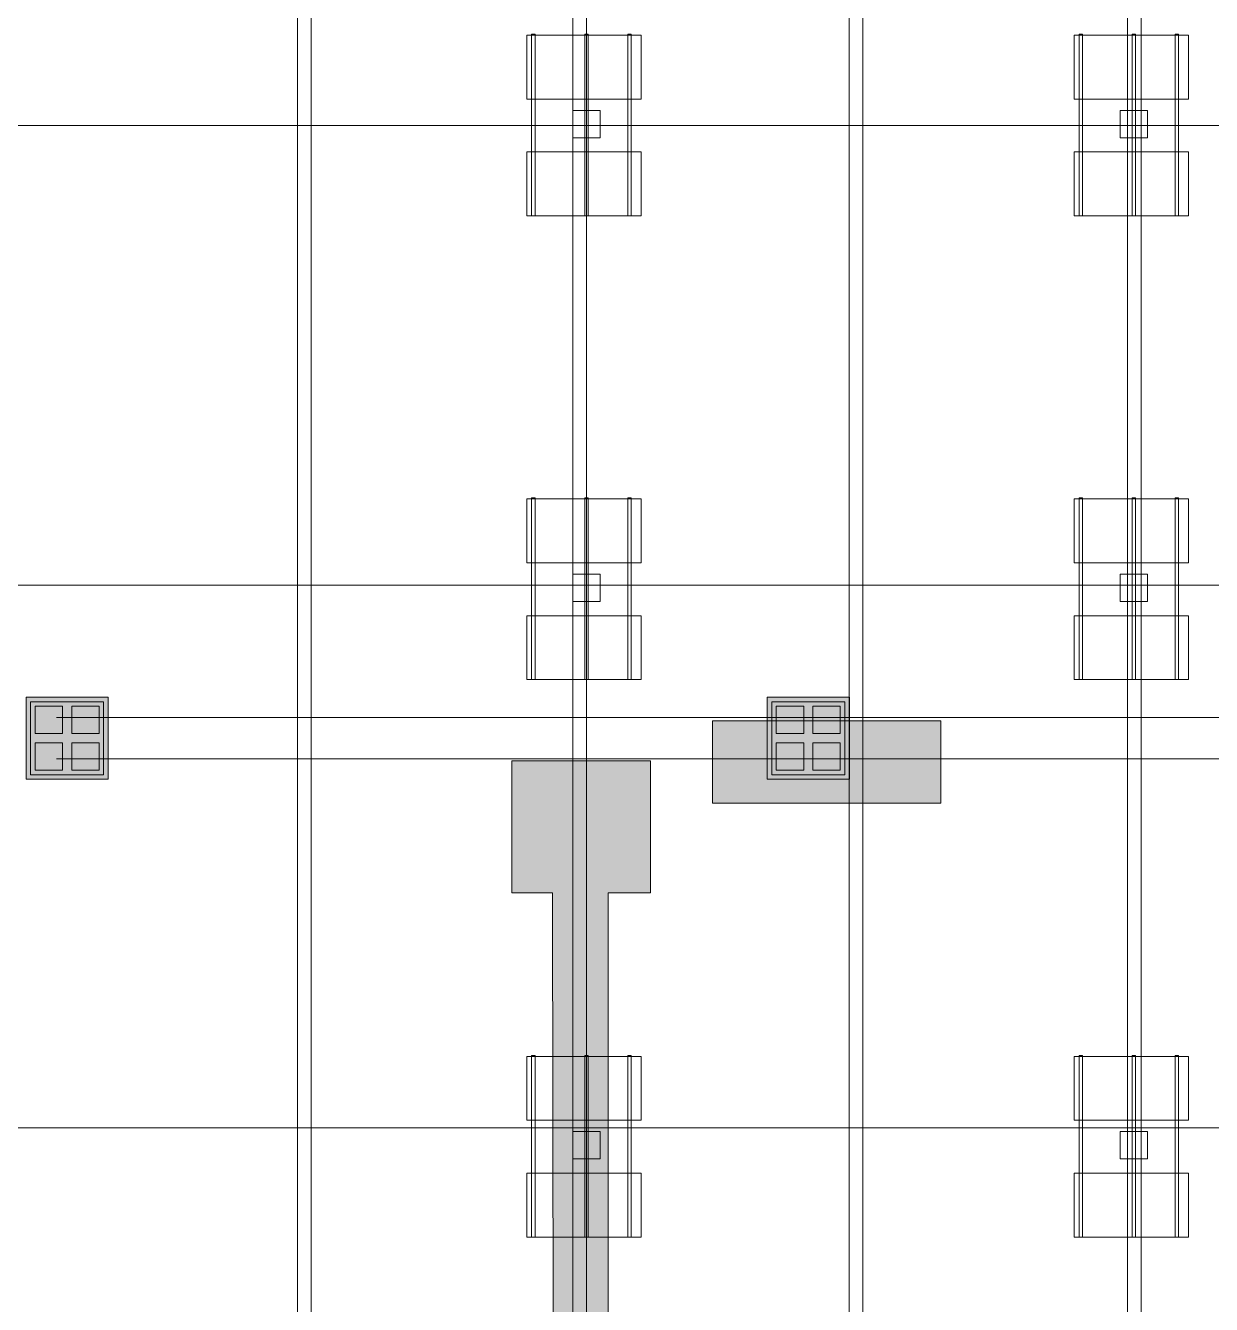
# Model space of a CAD drawing. Header units: inches. Extents: x -10671 to 1761, y -674 to 7170.
# Drawn here: x -9361 to -8842, y 1210 to 1770 of the extents above; entities that cross this region are included whole.
import ezdxf

# ---------------------------------------------------------------- set-up
doc = ezdxf.new("R2010")
doc.units = ezdxf.units.IN
doc.header["$LTSCALE"] = 19.2
doc.header["$MEASUREMENT"] = 0
for name, color, linetype, lineweight, true_color in [('DWG-bldg-utility box', 3, 'Continuous', 18, 0x00ff00), ('Venue-Ceiling-HVAC', 7, 'Continuous', 5, 0xbbbbbb), ('Venue-NO HANG ZONE', 7, 'Continuous', 15, 0xdd0000), ('Venue-Rigging Steel-High', 7, 'Continuous', 5, 0x800000), ('Venue-Rigging Steel-Low', 7, 'Continuous', 5, 0x0000dd)]:
    doc.layers.add(name, color=color, linetype=linetype, lineweight=lineweight, true_color=true_color)
for name, color, linetype, lineweight in [('Venue-Ceiling-Lights', 7, 'Continuous', 5), ('Venue-Ceiling-Lights Circuits', 7, 'Continuous', 5), ('Venue-Floor Pockets', 7, 'Continuous', 5)]:
    doc.layers.add(name, color=color, linetype=linetype, lineweight=lineweight)

# ---------------------------------------------------------------- blocks, each defined once
blk = doc.blocks.new('FLOORBOX')
at = {"layer": 'Venue-Floor Pockets', "linetype": 'Continuous', "lineweight": 0, "true_color": 0xaaaaaa}
blk.add_hatch(color=253, dxfattribs=at).paths.add_polyline_path([(-18, 18), (18, 18), (18, -18), (-18, -18)])
at = {"layer": 'Venue-Floor Pockets', "linetype": 'Continuous', "lineweight": 0, "true_color": 0xbbbbbb}
blk.add_hatch(color=9, dxfattribs=at).paths.add_polyline_path([(-16, 16), (16, 16), (16, -16), (-16, -16)])
at = {"layer": 'Venue-Floor Pockets', "linetype": 'Continuous', "lineweight": 0, "true_color": 0xdddddd}
for points in [[(-14, 14), (-2, 14), (-2, 2), (-14, 2)], [(2, 14), (14, 14), (14, 2), (2, 2)], [(-14, -2), (-2, -2), (-2, -14), (-14, -14)], [(2, -2), (14, -2), (14, -14), (2, -14)]]:
    blk.add_hatch(color=254, dxfattribs=at).paths.add_polyline_path(points)
at = {"layer": 'Venue-Floor Pockets', "color": 7, "linetype": 'Continuous', "lineweight": 5, "flags": 128}
for points in [[(-18, 18), (18, 18), (18, -18), (-18, -18)], [(-16, 16), (16, 16), (16, -16), (-16, -16)], [(-14, 14), (-2, 14), (-2, 2), (-14, 2)], [(2, 14), (14, 14), (14, 2), (2, 2)], [(-14, -2), (-2, -2), (-2, -14), (-14, -14)], [(2, -2), (14, -2), (14, -14), (2, -14)]]:
    blk.add_lwpolyline(points, close=True, dxfattribs=at)
blk = doc.blocks.new('Group-74-1')
at = {"layer": 'Venue-Ceiling-Lights', "color": 7, "linetype": 'Continuous', "lineweight": 5}
for points in [[(-9141.5, 1687.09, 355.98), (-9141.5, 1687.09, 359.98), (-9141.5, 1715.09, 359.98), (-9141.5, 1715.09, 355.98)], [(-9141.5, 1715.09, 355.98), (-9141.5, 1715.09, 359.98), (-9091.5, 1715.09, 359.98), (-9091.5, 1715.09, 355.98)], [(-9091.5, 1715.09, 359.98), (-9141.5, 1715.09, 359.98), (-9141.5, 1687.09, 359.98), (-9091.5, 1687.09, 359.98)], [(-9091.5, 1687.09, 355.98), (-9141.5, 1687.09, 355.98), (-9141.5, 1715.09, 355.98), (-9091.5, 1715.09, 355.98)], [(-9091.5, 1715.09, 355.98), (-9091.5, 1715.09, 359.98), (-9091.5, 1687.09, 359.98), (-9091.5, 1687.09, 355.98)], [(-9091.5, 1687.09, 355.98), (-9091.5, 1687.09, 359.98), (-9141.5, 1687.09, 359.98), (-9141.5, 1687.09, 355.98)]]:
    blk.add_3dface(points, dxfattribs=at)
blk = doc.blocks.new('Group-75-1')
at = {"layer": 'Venue-Ceiling-Lights', "color": 7, "linetype": 'Continuous', "lineweight": 5}
for points in [[(-9097.35, 1687.09, 360.05), (-9097.35, 1687.09, 361.05), (-9097.35, 1766.68, 361.05), (-9097.35, 1766.68, 360.05)], [(-9097.35, 1766.68, 360.05), (-9097.35, 1766.68, 361.05), (-9095.85, 1766.68, 361.05), (-9095.85, 1766.68, 360.05)], [(-9095.85, 1766.68, 361.05), (-9097.35, 1766.68, 361.05), (-9097.35, 1687.09, 361.05), (-9095.85, 1687.09, 361.05)], [(-9095.85, 1687.09, 360.05), (-9097.35, 1687.09, 360.05), (-9097.35, 1766.68, 360.05), (-9095.85, 1766.68, 360.05)], [(-9095.85, 1766.68, 360.05), (-9095.85, 1766.68, 361.05), (-9095.85, 1687.09, 361.05), (-9095.85, 1687.09, 360.05)], [(-9095.85, 1687.09, 360.05), (-9095.85, 1687.09, 361.05), (-9097.35, 1687.09, 361.05), (-9097.35, 1687.09, 360.05)]]:
    blk.add_3dface(points, dxfattribs=at)
blk = doc.blocks.new('Group-76-1')
at = {"layer": 'Venue-Ceiling-Lights', "color": 7, "linetype": 'Continuous', "lineweight": 5}
for points in [[(-9116.17, 1687.09, 360.05), (-9116.17, 1687.09, 361.05), (-9116.17, 1766.68, 361.05), (-9116.17, 1766.68, 360.05)], [(-9116.17, 1766.68, 360.05), (-9116.17, 1766.68, 361.05), (-9114.67, 1766.68, 361.05), (-9114.67, 1766.68, 360.05)], [(-9114.67, 1766.68, 361.05), (-9116.17, 1766.68, 361.05), (-9116.17, 1687.09, 361.05), (-9114.67, 1687.09, 361.05)], [(-9114.67, 1687.09, 360.05), (-9116.17, 1687.09, 360.05), (-9116.17, 1766.68, 360.05), (-9114.67, 1766.68, 360.05)], [(-9114.67, 1766.68, 360.05), (-9114.67, 1766.68, 361.05), (-9114.67, 1687.09, 361.05), (-9114.67, 1687.09, 360.05)], [(-9114.67, 1687.09, 360.05), (-9114.67, 1687.09, 361.05), (-9116.17, 1687.09, 361.05), (-9116.17, 1687.09, 360.05)]]:
    blk.add_3dface(points, dxfattribs=at)
blk = doc.blocks.new('Group-77-1')
at = {"layer": 'Venue-Ceiling-Lights', "color": 7, "linetype": 'Continuous', "lineweight": 5}
for points in [[(-9139.44, 1687.09, 360.05), (-9139.44, 1687.09, 361.05), (-9139.44, 1766.68, 361.05), (-9139.44, 1766.68, 360.05)], [(-9139.44, 1766.68, 360.05), (-9139.44, 1766.68, 361.05), (-9137.94, 1766.68, 361.05), (-9137.94, 1766.68, 360.05)], [(-9137.94, 1766.68, 361.05), (-9139.44, 1766.68, 361.05), (-9139.44, 1687.09, 361.05), (-9137.94, 1687.09, 361.05)], [(-9137.94, 1687.09, 360.05), (-9139.44, 1687.09, 360.05), (-9139.44, 1766.68, 360.05), (-9137.94, 1766.68, 360.05)], [(-9137.94, 1766.68, 360.05), (-9137.94, 1766.68, 361.05), (-9137.94, 1687.09, 361.05), (-9137.94, 1687.09, 360.05)], [(-9137.94, 1687.09, 360.05), (-9137.94, 1687.09, 361.05), (-9139.44, 1687.09, 361.05), (-9139.44, 1687.09, 360.05)]]:
    blk.add_3dface(points, dxfattribs=at)
blk = doc.blocks.new('Group-78-1')
at = {"layer": 'Venue-Ceiling-Lights', "color": 7, "linetype": 'Continuous', "lineweight": 5}
for points in [[(-9141.5, 1738.24, 355.98), (-9141.5, 1738.24, 359.98), (-9141.5, 1766.24, 359.98), (-9141.5, 1766.24, 355.98)], [(-9141.5, 1766.24, 355.98), (-9141.5, 1766.24, 359.98), (-9091.5, 1766.24, 359.98), (-9091.5, 1766.24, 355.98)], [(-9091.5, 1766.24, 359.98), (-9141.5, 1766.24, 359.98), (-9141.5, 1738.24, 359.98), (-9091.5, 1738.24, 359.98)], [(-9091.5, 1738.24, 355.98), (-9141.5, 1738.24, 355.98), (-9141.5, 1766.24, 355.98), (-9091.5, 1766.24, 355.98)], [(-9091.5, 1766.24, 355.98), (-9091.5, 1766.24, 359.98), (-9091.5, 1738.24, 359.98), (-9091.5, 1738.24, 355.98)], [(-9091.5, 1738.24, 355.98), (-9091.5, 1738.24, 359.98), (-9141.5, 1738.24, 359.98), (-9141.5, 1738.24, 355.98)]]:
    blk.add_3dface(points, dxfattribs=at)
blk = doc.blocks.new('Group-79-1')
at = {"layer": 'Venue-Ceiling-Lights', "color": 7, "linetype": 'Continuous', "lineweight": 5}
for points in [[(-9121.45, 1733.33, 350), (-9121.45, 1733.33, 356), (-9109.45, 1733.33, 356), (-9109.45, 1733.33, 350)], [(-9121.45, 1721.33, 350), (-9121.45, 1721.33, 356), (-9121.45, 1733.33, 356), (-9121.45, 1733.33, 350)], [(-9109.45, 1733.33, 356), (-9121.45, 1733.33, 356), (-9121.45, 1721.33, 356), (-9109.45, 1721.33, 356)], [(-9109.45, 1721.33, 350), (-9121.45, 1721.33, 350), (-9121.45, 1733.33, 350), (-9109.45, 1733.33, 350)], [(-9109.45, 1733.33, 350), (-9109.45, 1733.33, 356), (-9109.45, 1721.33, 356), (-9109.45, 1721.33, 350)], [(-9109.45, 1721.33, 350), (-9109.45, 1721.33, 356), (-9121.45, 1721.33, 356), (-9121.45, 1721.33, 350)]]:
    blk.add_3dface(points, dxfattribs=at)
blk = doc.blocks.new('Group-80-1')
at = {"layer": 'Venue-Ceiling-Lights', "color": 7}
for name in ['Group-78-1', 'Group-77-1', 'Group-76-1', 'Group-75-1', 'Group-74-1']:
    blk.add_blockref(name, (0, 0), dxfattribs=at)
at = {"layer": 'Venue-Ceiling-Lights', "color": 1, "true_color": 0xff0000}
blk.add_blockref('Group-79-1', (0, 0), dxfattribs=at)
blk = doc.blocks.new('Group-81-1')
at = {"layer": 'Venue-Ceiling-Lights', "color": 7, "linetype": 'Continuous', "lineweight": 5}
for points in [[(-9141.5, 1483.97, 355.98), (-9141.5, 1483.97, 359.98), (-9141.5, 1511.97, 359.98), (-9141.5, 1511.97, 355.98)], [(-9141.5, 1511.97, 355.98), (-9141.5, 1511.97, 359.98), (-9091.5, 1511.97, 359.98), (-9091.5, 1511.97, 355.98)], [(-9091.5, 1511.97, 359.98), (-9141.5, 1511.97, 359.98), (-9141.5, 1483.97, 359.98), (-9091.5, 1483.97, 359.98)], [(-9091.5, 1483.97, 355.98), (-9141.5, 1483.97, 355.98), (-9141.5, 1511.97, 355.98), (-9091.5, 1511.97, 355.98)], [(-9091.5, 1511.97, 355.98), (-9091.5, 1511.97, 359.98), (-9091.5, 1483.97, 359.98), (-9091.5, 1483.97, 355.98)], [(-9091.5, 1483.97, 355.98), (-9091.5, 1483.97, 359.98), (-9141.5, 1483.97, 359.98), (-9141.5, 1483.97, 355.98)]]:
    blk.add_3dface(points, dxfattribs=at)
blk = doc.blocks.new('Group-82-1')
at = {"layer": 'Venue-Ceiling-Lights', "color": 7, "linetype": 'Continuous', "lineweight": 5}
for points in [[(-9097.35, 1483.97, 360.05), (-9097.35, 1483.97, 361.05), (-9097.35, 1563.56, 361.05), (-9097.35, 1563.56, 360.05)], [(-9097.35, 1563.56, 360.05), (-9097.35, 1563.56, 361.05), (-9095.85, 1563.56, 361.05), (-9095.85, 1563.56, 360.05)], [(-9095.85, 1563.56, 361.05), (-9097.35, 1563.56, 361.05), (-9097.35, 1483.97, 361.05), (-9095.85, 1483.97, 361.05)], [(-9095.85, 1483.97, 360.05), (-9097.35, 1483.97, 360.05), (-9097.35, 1563.56, 360.05), (-9095.85, 1563.56, 360.05)], [(-9095.85, 1563.56, 360.05), (-9095.85, 1563.56, 361.05), (-9095.85, 1483.97, 361.05), (-9095.85, 1483.97, 360.05)], [(-9095.85, 1483.97, 360.05), (-9095.85, 1483.97, 361.05), (-9097.35, 1483.97, 361.05), (-9097.35, 1483.97, 360.05)]]:
    blk.add_3dface(points, dxfattribs=at)
blk = doc.blocks.new('Group-83-1')
at = {"layer": 'Venue-Ceiling-Lights', "color": 7, "linetype": 'Continuous', "lineweight": 5}
for points in [[(-9116.17, 1483.97, 360.05), (-9116.17, 1483.97, 361.05), (-9116.17, 1563.56, 361.05), (-9116.17, 1563.56, 360.05)], [(-9116.17, 1563.56, 360.05), (-9116.17, 1563.56, 361.05), (-9114.67, 1563.56, 361.05), (-9114.67, 1563.56, 360.05)], [(-9114.67, 1563.56, 361.05), (-9116.17, 1563.56, 361.05), (-9116.17, 1483.97, 361.05), (-9114.67, 1483.97, 361.05)], [(-9114.67, 1483.97, 360.05), (-9116.17, 1483.97, 360.05), (-9116.17, 1563.56, 360.05), (-9114.67, 1563.56, 360.05)], [(-9114.67, 1563.56, 360.05), (-9114.67, 1563.56, 361.05), (-9114.67, 1483.97, 361.05), (-9114.67, 1483.97, 360.05)], [(-9114.67, 1483.97, 360.05), (-9114.67, 1483.97, 361.05), (-9116.17, 1483.97, 361.05), (-9116.17, 1483.97, 360.05)]]:
    blk.add_3dface(points, dxfattribs=at)
blk = doc.blocks.new('Group-84-1')
at = {"layer": 'Venue-Ceiling-Lights', "color": 7, "linetype": 'Continuous', "lineweight": 5}
for points in [[(-9139.44, 1483.97, 360.05), (-9139.44, 1483.97, 361.05), (-9139.44, 1563.56, 361.05), (-9139.44, 1563.56, 360.05)], [(-9139.44, 1563.56, 360.05), (-9139.44, 1563.56, 361.05), (-9137.94, 1563.56, 361.05), (-9137.94, 1563.56, 360.05)], [(-9137.94, 1563.56, 361.05), (-9139.44, 1563.56, 361.05), (-9139.44, 1483.97, 361.05), (-9137.94, 1483.97, 361.05)], [(-9137.94, 1483.97, 360.05), (-9139.44, 1483.97, 360.05), (-9139.44, 1563.56, 360.05), (-9137.94, 1563.56, 360.05)], [(-9137.94, 1563.56, 360.05), (-9137.94, 1563.56, 361.05), (-9137.94, 1483.97, 361.05), (-9137.94, 1483.97, 360.05)], [(-9137.94, 1483.97, 360.05), (-9137.94, 1483.97, 361.05), (-9139.44, 1483.97, 361.05), (-9139.44, 1483.97, 360.05)]]:
    blk.add_3dface(points, dxfattribs=at)
blk = doc.blocks.new('Group-85-1')
at = {"layer": 'Venue-Ceiling-Lights', "color": 7, "linetype": 'Continuous', "lineweight": 5}
for points in [[(-9141.5, 1535.12, 355.98), (-9141.5, 1535.12, 359.98), (-9141.5, 1563.12, 359.98), (-9141.5, 1563.12, 355.98)], [(-9141.5, 1563.12, 355.98), (-9141.5, 1563.12, 359.98), (-9091.5, 1563.12, 359.98), (-9091.5, 1563.12, 355.98)], [(-9091.5, 1563.12, 359.98), (-9141.5, 1563.12, 359.98), (-9141.5, 1535.12, 359.98), (-9091.5, 1535.12, 359.98)], [(-9091.5, 1535.12, 355.98), (-9141.5, 1535.12, 355.98), (-9141.5, 1563.12, 355.98), (-9091.5, 1563.12, 355.98)], [(-9091.5, 1563.12, 355.98), (-9091.5, 1563.12, 359.98), (-9091.5, 1535.12, 359.98), (-9091.5, 1535.12, 355.98)], [(-9091.5, 1535.12, 355.98), (-9091.5, 1535.12, 359.98), (-9141.5, 1535.12, 359.98), (-9141.5, 1535.12, 355.98)]]:
    blk.add_3dface(points, dxfattribs=at)
blk = doc.blocks.new('Group-86-1')
at = {"layer": 'Venue-Ceiling-Lights', "color": 7, "linetype": 'Continuous', "lineweight": 5}
for points in [[(-9121.45, 1530.2, 350), (-9121.45, 1530.2, 356), (-9109.45, 1530.2, 356), (-9109.45, 1530.2, 350)], [(-9121.45, 1518.2, 350), (-9121.45, 1518.2, 356), (-9121.45, 1530.2, 356), (-9121.45, 1530.2, 350)], [(-9109.45, 1530.2, 356), (-9121.45, 1530.2, 356), (-9121.45, 1518.2, 356), (-9109.45, 1518.2, 356)], [(-9109.45, 1518.2, 350), (-9121.45, 1518.2, 350), (-9121.45, 1530.2, 350), (-9109.45, 1530.2, 350)], [(-9109.45, 1530.2, 350), (-9109.45, 1530.2, 356), (-9109.45, 1518.2, 356), (-9109.45, 1518.2, 350)], [(-9109.45, 1518.2, 350), (-9109.45, 1518.2, 356), (-9121.45, 1518.2, 356), (-9121.45, 1518.2, 350)]]:
    blk.add_3dface(points, dxfattribs=at)
blk = doc.blocks.new('Group-87-1')
at = {"layer": 'Venue-Ceiling-Lights', "color": 7}
for name in ['Group-85-1', 'Group-84-1', 'Group-83-1', 'Group-82-1', 'Group-81-1']:
    blk.add_blockref(name, (0, 0), dxfattribs=at)
at = {"layer": 'Venue-Ceiling-Lights', "color": 1, "true_color": 0xff0000}
blk.add_blockref('Group-86-1', (0, 0), dxfattribs=at)
blk = doc.blocks.new('Group-88-1')
at = {"layer": 'Venue-Ceiling-Lights', "color": 7, "linetype": 'Continuous', "lineweight": 5}
for points in [[(-9141.5, 1239.78, 355.98), (-9141.5, 1239.78, 359.98), (-9141.5, 1267.78, 359.98), (-9141.5, 1267.78, 355.98)], [(-9141.5, 1267.78, 355.98), (-9141.5, 1267.78, 359.98), (-9091.5, 1267.78, 359.98), (-9091.5, 1267.78, 355.98)], [(-9091.5, 1267.78, 359.98), (-9141.5, 1267.78, 359.98), (-9141.5, 1239.78, 359.98), (-9091.5, 1239.78, 359.98)], [(-9091.5, 1239.78, 355.98), (-9141.5, 1239.78, 355.98), (-9141.5, 1267.78, 355.98), (-9091.5, 1267.78, 355.98)], [(-9091.5, 1267.78, 355.98), (-9091.5, 1267.78, 359.98), (-9091.5, 1239.78, 359.98), (-9091.5, 1239.78, 355.98)], [(-9091.5, 1239.78, 355.98), (-9091.5, 1239.78, 359.98), (-9141.5, 1239.78, 359.98), (-9141.5, 1239.78, 355.98)]]:
    blk.add_3dface(points, dxfattribs=at)
blk = doc.blocks.new('Group-89-1')
at = {"layer": 'Venue-Ceiling-Lights', "color": 7, "linetype": 'Continuous', "lineweight": 5}
for points in [[(-9097.35, 1239.78, 360.05), (-9097.35, 1239.78, 361.05), (-9097.35, 1319.37, 361.05), (-9097.35, 1319.37, 360.05)], [(-9097.35, 1319.37, 360.05), (-9097.35, 1319.37, 361.05), (-9095.85, 1319.37, 361.05), (-9095.85, 1319.37, 360.05)], [(-9095.85, 1319.37, 361.05), (-9097.35, 1319.37, 361.05), (-9097.35, 1239.78, 361.05), (-9095.85, 1239.78, 361.05)], [(-9095.85, 1239.78, 360.05), (-9097.35, 1239.78, 360.05), (-9097.35, 1319.37, 360.05), (-9095.85, 1319.37, 360.05)], [(-9095.85, 1319.37, 360.05), (-9095.85, 1319.37, 361.05), (-9095.85, 1239.78, 361.05), (-9095.85, 1239.78, 360.05)], [(-9095.85, 1239.78, 360.05), (-9095.85, 1239.78, 361.05), (-9097.35, 1239.78, 361.05), (-9097.35, 1239.78, 360.05)]]:
    blk.add_3dface(points, dxfattribs=at)
blk = doc.blocks.new('Group-90-1')
at = {"layer": 'Venue-Ceiling-Lights', "color": 7, "linetype": 'Continuous', "lineweight": 5}
for points in [[(-9116.17, 1239.78, 360.05), (-9116.17, 1239.78, 361.05), (-9116.17, 1319.37, 361.05), (-9116.17, 1319.37, 360.05)], [(-9116.17, 1319.37, 360.05), (-9116.17, 1319.37, 361.05), (-9114.67, 1319.37, 361.05), (-9114.67, 1319.37, 360.05)], [(-9114.67, 1319.37, 361.05), (-9116.17, 1319.37, 361.05), (-9116.17, 1239.78, 361.05), (-9114.67, 1239.78, 361.05)], [(-9114.67, 1239.78, 360.05), (-9116.17, 1239.78, 360.05), (-9116.17, 1319.37, 360.05), (-9114.67, 1319.37, 360.05)], [(-9114.67, 1319.37, 360.05), (-9114.67, 1319.37, 361.05), (-9114.67, 1239.78, 361.05), (-9114.67, 1239.78, 360.05)], [(-9114.67, 1239.78, 360.05), (-9114.67, 1239.78, 361.05), (-9116.17, 1239.78, 361.05), (-9116.17, 1239.78, 360.05)]]:
    blk.add_3dface(points, dxfattribs=at)
blk = doc.blocks.new('Group-91-1')
at = {"layer": 'Venue-Ceiling-Lights', "color": 7, "linetype": 'Continuous', "lineweight": 5}
for points in [[(-9139.44, 1239.78, 360.05), (-9139.44, 1239.78, 361.05), (-9139.44, 1319.37, 361.05), (-9139.44, 1319.37, 360.05)], [(-9139.44, 1319.37, 360.05), (-9139.44, 1319.37, 361.05), (-9137.94, 1319.37, 361.05), (-9137.94, 1319.37, 360.05)], [(-9137.94, 1319.37, 361.05), (-9139.44, 1319.37, 361.05), (-9139.44, 1239.78, 361.05), (-9137.94, 1239.78, 361.05)], [(-9137.94, 1239.78, 360.05), (-9139.44, 1239.78, 360.05), (-9139.44, 1319.37, 360.05), (-9137.94, 1319.37, 360.05)], [(-9137.94, 1319.37, 360.05), (-9137.94, 1319.37, 361.05), (-9137.94, 1239.78, 361.05), (-9137.94, 1239.78, 360.05)], [(-9137.94, 1239.78, 360.05), (-9137.94, 1239.78, 361.05), (-9139.44, 1239.78, 361.05), (-9139.44, 1239.78, 360.05)]]:
    blk.add_3dface(points, dxfattribs=at)
blk = doc.blocks.new('Group-92-1')
at = {"layer": 'Venue-Ceiling-Lights', "color": 7, "linetype": 'Continuous', "lineweight": 5}
for points in [[(-9141.5, 1290.93, 355.98), (-9141.5, 1290.93, 359.98), (-9141.5, 1318.93, 359.98), (-9141.5, 1318.93, 355.98)], [(-9141.5, 1318.93, 355.98), (-9141.5, 1318.93, 359.98), (-9091.5, 1318.93, 359.98), (-9091.5, 1318.93, 355.98)], [(-9091.5, 1318.93, 359.98), (-9141.5, 1318.93, 359.98), (-9141.5, 1290.93, 359.98), (-9091.5, 1290.93, 359.98)], [(-9091.5, 1290.93, 355.98), (-9141.5, 1290.93, 355.98), (-9141.5, 1318.93, 355.98), (-9091.5, 1318.93, 355.98)], [(-9091.5, 1318.93, 355.98), (-9091.5, 1318.93, 359.98), (-9091.5, 1290.93, 359.98), (-9091.5, 1290.93, 355.98)], [(-9091.5, 1290.93, 355.98), (-9091.5, 1290.93, 359.98), (-9141.5, 1290.93, 359.98), (-9141.5, 1290.93, 355.98)]]:
    blk.add_3dface(points, dxfattribs=at)
blk = doc.blocks.new('Group-93-1')
at = {"layer": 'Venue-Ceiling-Lights', "color": 7, "linetype": 'Continuous', "lineweight": 5}
for points in [[(-9121.45, 1286.01, 350), (-9121.45, 1286.01, 356), (-9109.45, 1286.01, 356), (-9109.45, 1286.01, 350)], [(-9121.45, 1274.01, 350), (-9121.45, 1274.01, 356), (-9121.45, 1286.01, 356), (-9121.45, 1286.01, 350)], [(-9109.45, 1286.01, 356), (-9121.45, 1286.01, 356), (-9121.45, 1274.01, 356), (-9109.45, 1274.01, 356)], [(-9109.45, 1274.01, 350), (-9121.45, 1274.01, 350), (-9121.45, 1286.01, 350), (-9109.45, 1286.01, 350)], [(-9109.45, 1286.01, 350), (-9109.45, 1286.01, 356), (-9109.45, 1274.01, 356), (-9109.45, 1274.01, 350)], [(-9109.45, 1274.01, 350), (-9109.45, 1274.01, 356), (-9121.45, 1274.01, 356), (-9121.45, 1274.01, 350)]]:
    blk.add_3dface(points, dxfattribs=at)
blk = doc.blocks.new('Group-94-1')
at = {"layer": 'Venue-Ceiling-Lights', "color": 7}
for name in ['Group-92-1', 'Group-91-1', 'Group-90-1', 'Group-89-1', 'Group-88-1']:
    blk.add_blockref(name, (0, 0), dxfattribs=at)
at = {"layer": 'Venue-Ceiling-Lights', "color": 1, "true_color": 0xff0000}
blk.add_blockref('Group-93-1', (0, 0), dxfattribs=at)
blk = doc.blocks.new('Group-179-1')
at = {"layer": 'Venue-Ceiling-Lights', "color": 7, "linetype": 'Continuous', "lineweight": 5}
for points in [[(-8901.75, 1687.09, 355.98), (-8901.75, 1687.09, 359.98), (-8901.75, 1715.09, 359.98), (-8901.75, 1715.09, 355.98)], [(-8901.75, 1715.09, 355.98), (-8901.75, 1715.09, 359.98), (-8851.75, 1715.09, 359.98), (-8851.75, 1715.09, 355.98)], [(-8851.75, 1715.09, 359.98), (-8901.75, 1715.09, 359.98), (-8901.75, 1687.09, 359.98), (-8851.75, 1687.09, 359.98)], [(-8851.75, 1687.09, 355.98), (-8901.75, 1687.09, 355.98), (-8901.75, 1715.09, 355.98), (-8851.75, 1715.09, 355.98)], [(-8851.75, 1715.09, 355.98), (-8851.75, 1715.09, 359.98), (-8851.75, 1687.09, 359.98), (-8851.75, 1687.09, 355.98)], [(-8851.75, 1687.09, 355.98), (-8851.75, 1687.09, 359.98), (-8901.75, 1687.09, 359.98), (-8901.75, 1687.09, 355.98)]]:
    blk.add_3dface(points, dxfattribs=at)
blk = doc.blocks.new('Group-180-1')
at = {"layer": 'Venue-Ceiling-Lights', "color": 7, "linetype": 'Continuous', "lineweight": 5}
for points in [[(-8857.6, 1687.09, 360.05), (-8857.6, 1687.09, 361.05), (-8857.6, 1766.68, 361.05), (-8857.6, 1766.68, 360.05)], [(-8857.6, 1766.68, 360.05), (-8857.6, 1766.68, 361.05), (-8856.1, 1766.68, 361.05), (-8856.1, 1766.68, 360.05)], [(-8856.1, 1766.68, 361.05), (-8857.6, 1766.68, 361.05), (-8857.6, 1687.09, 361.05), (-8856.1, 1687.09, 361.05)], [(-8856.1, 1687.09, 360.05), (-8857.6, 1687.09, 360.05), (-8857.6, 1766.68, 360.05), (-8856.1, 1766.68, 360.05)], [(-8856.1, 1766.68, 360.05), (-8856.1, 1766.68, 361.05), (-8856.1, 1687.09, 361.05), (-8856.1, 1687.09, 360.05)], [(-8856.1, 1687.09, 360.05), (-8856.1, 1687.09, 361.05), (-8857.6, 1687.09, 361.05), (-8857.6, 1687.09, 360.05)]]:
    blk.add_3dface(points, dxfattribs=at)
blk = doc.blocks.new('Group-181-1')
at = {"layer": 'Venue-Ceiling-Lights', "color": 7, "linetype": 'Continuous', "lineweight": 5}
for points in [[(-8876.42, 1687.09, 360.05), (-8876.42, 1687.09, 361.05), (-8876.42, 1766.68, 361.05), (-8876.42, 1766.68, 360.05)], [(-8876.42, 1766.68, 360.05), (-8876.42, 1766.68, 361.05), (-8874.92, 1766.68, 361.05), (-8874.92, 1766.68, 360.05)], [(-8874.92, 1766.68, 361.05), (-8876.42, 1766.68, 361.05), (-8876.42, 1687.09, 361.05), (-8874.92, 1687.09, 361.05)], [(-8874.92, 1687.09, 360.05), (-8876.42, 1687.09, 360.05), (-8876.42, 1766.68, 360.05), (-8874.92, 1766.68, 360.05)], [(-8874.92, 1766.68, 360.05), (-8874.92, 1766.68, 361.05), (-8874.92, 1687.09, 361.05), (-8874.92, 1687.09, 360.05)], [(-8874.92, 1687.09, 360.05), (-8874.92, 1687.09, 361.05), (-8876.42, 1687.09, 361.05), (-8876.42, 1687.09, 360.05)]]:
    blk.add_3dface(points, dxfattribs=at)
blk = doc.blocks.new('Group-182-1')
at = {"layer": 'Venue-Ceiling-Lights', "color": 7, "linetype": 'Continuous', "lineweight": 5}
for points in [[(-8899.69, 1687.09, 360.05), (-8899.69, 1687.09, 361.05), (-8899.69, 1766.68, 361.05), (-8899.69, 1766.68, 360.05)], [(-8899.69, 1766.68, 360.05), (-8899.69, 1766.68, 361.05), (-8898.19, 1766.68, 361.05), (-8898.19, 1766.68, 360.05)], [(-8898.19, 1766.68, 361.05), (-8899.69, 1766.68, 361.05), (-8899.69, 1687.09, 361.05), (-8898.19, 1687.09, 361.05)], [(-8898.19, 1687.09, 360.05), (-8899.69, 1687.09, 360.05), (-8899.69, 1766.68, 360.05), (-8898.19, 1766.68, 360.05)], [(-8898.19, 1766.68, 360.05), (-8898.19, 1766.68, 361.05), (-8898.19, 1687.09, 361.05), (-8898.19, 1687.09, 360.05)], [(-8898.19, 1687.09, 360.05), (-8898.19, 1687.09, 361.05), (-8899.69, 1687.09, 361.05), (-8899.69, 1687.09, 360.05)]]:
    blk.add_3dface(points, dxfattribs=at)
blk = doc.blocks.new('Group-183-1')
at = {"layer": 'Venue-Ceiling-Lights', "color": 7, "linetype": 'Continuous', "lineweight": 5}
for points in [[(-8901.75, 1738.24, 355.98), (-8901.75, 1738.24, 359.98), (-8901.75, 1766.24, 359.98), (-8901.75, 1766.24, 355.98)], [(-8901.75, 1766.24, 355.98), (-8901.75, 1766.24, 359.98), (-8851.75, 1766.24, 359.98), (-8851.75, 1766.24, 355.98)], [(-8851.75, 1766.24, 359.98), (-8901.75, 1766.24, 359.98), (-8901.75, 1738.24, 359.98), (-8851.75, 1738.24, 359.98)], [(-8851.75, 1738.24, 355.98), (-8901.75, 1738.24, 355.98), (-8901.75, 1766.24, 355.98), (-8851.75, 1766.24, 355.98)], [(-8851.75, 1766.24, 355.98), (-8851.75, 1766.24, 359.98), (-8851.75, 1738.24, 359.98), (-8851.75, 1738.24, 355.98)], [(-8851.75, 1738.24, 355.98), (-8851.75, 1738.24, 359.98), (-8901.75, 1738.24, 359.98), (-8901.75, 1738.24, 355.98)]]:
    blk.add_3dface(points, dxfattribs=at)
blk = doc.blocks.new('Group-184-1')
at = {"layer": 'Venue-Ceiling-Lights', "color": 7, "linetype": 'Continuous', "lineweight": 5}
for points in [[(-8881.7, 1733.33, 350), (-8881.7, 1733.33, 356), (-8869.7, 1733.33, 356), (-8869.7, 1733.33, 350)], [(-8881.7, 1721.33, 350), (-8881.7, 1721.33, 356), (-8881.7, 1733.33, 356), (-8881.7, 1733.33, 350)], [(-8869.7, 1733.33, 356), (-8881.7, 1733.33, 356), (-8881.7, 1721.33, 356), (-8869.7, 1721.33, 356)], [(-8869.7, 1721.33, 350), (-8881.7, 1721.33, 350), (-8881.7, 1733.33, 350), (-8869.7, 1733.33, 350)], [(-8869.7, 1733.33, 350), (-8869.7, 1733.33, 356), (-8869.7, 1721.33, 356), (-8869.7, 1721.33, 350)], [(-8869.7, 1721.33, 350), (-8869.7, 1721.33, 356), (-8881.7, 1721.33, 356), (-8881.7, 1721.33, 350)]]:
    blk.add_3dface(points, dxfattribs=at)
blk = doc.blocks.new('Group-185-1')
at = {"layer": 'Venue-Ceiling-Lights', "color": 7}
for name in ['Group-183-1', 'Group-182-1', 'Group-181-1', 'Group-180-1', 'Group-179-1']:
    blk.add_blockref(name, (0, 0), dxfattribs=at)
at = {"layer": 'Venue-Ceiling-Lights', "color": 1, "true_color": 0xff0000}
blk.add_blockref('Group-184-1', (0, 0), dxfattribs=at)
blk = doc.blocks.new('Group-186-1')
at = {"layer": 'Venue-Ceiling-Lights', "color": 7, "linetype": 'Continuous', "lineweight": 5}
for points in [[(-8901.75, 1483.97, 355.98), (-8901.75, 1483.97, 359.98), (-8901.75, 1511.97, 359.98), (-8901.75, 1511.97, 355.98)], [(-8901.75, 1511.97, 355.98), (-8901.75, 1511.97, 359.98), (-8851.75, 1511.97, 359.98), (-8851.75, 1511.97, 355.98)], [(-8851.75, 1511.97, 359.98), (-8901.75, 1511.97, 359.98), (-8901.75, 1483.97, 359.98), (-8851.75, 1483.97, 359.98)], [(-8851.75, 1483.97, 355.98), (-8901.75, 1483.97, 355.98), (-8901.75, 1511.97, 355.98), (-8851.75, 1511.97, 355.98)], [(-8851.75, 1511.97, 355.98), (-8851.75, 1511.97, 359.98), (-8851.75, 1483.97, 359.98), (-8851.75, 1483.97, 355.98)], [(-8851.75, 1483.97, 355.98), (-8851.75, 1483.97, 359.98), (-8901.75, 1483.97, 359.98), (-8901.75, 1483.97, 355.98)]]:
    blk.add_3dface(points, dxfattribs=at)
blk = doc.blocks.new('Group-187-1')
at = {"layer": 'Venue-Ceiling-Lights', "color": 7, "linetype": 'Continuous', "lineweight": 5}
for points in [[(-8857.6, 1483.97, 360.05), (-8857.6, 1483.97, 361.05), (-8857.6, 1563.56, 361.05), (-8857.6, 1563.56, 360.05)], [(-8857.6, 1563.56, 360.05), (-8857.6, 1563.56, 361.05), (-8856.1, 1563.56, 361.05), (-8856.1, 1563.56, 360.05)], [(-8856.1, 1563.56, 361.05), (-8857.6, 1563.56, 361.05), (-8857.6, 1483.97, 361.05), (-8856.1, 1483.97, 361.05)], [(-8856.1, 1483.97, 360.05), (-8857.6, 1483.97, 360.05), (-8857.6, 1563.56, 360.05), (-8856.1, 1563.56, 360.05)], [(-8856.1, 1563.56, 360.05), (-8856.1, 1563.56, 361.05), (-8856.1, 1483.97, 361.05), (-8856.1, 1483.97, 360.05)], [(-8856.1, 1483.97, 360.05), (-8856.1, 1483.97, 361.05), (-8857.6, 1483.97, 361.05), (-8857.6, 1483.97, 360.05)]]:
    blk.add_3dface(points, dxfattribs=at)
blk = doc.blocks.new('Group-188-1')
at = {"layer": 'Venue-Ceiling-Lights', "color": 7, "linetype": 'Continuous', "lineweight": 5}
for points in [[(-8876.42, 1483.97, 360.05), (-8876.42, 1483.97, 361.05), (-8876.42, 1563.56, 361.05), (-8876.42, 1563.56, 360.05)], [(-8876.42, 1563.56, 360.05), (-8876.42, 1563.56, 361.05), (-8874.92, 1563.56, 361.05), (-8874.92, 1563.56, 360.05)], [(-8874.92, 1563.56, 361.05), (-8876.42, 1563.56, 361.05), (-8876.42, 1483.97, 361.05), (-8874.92, 1483.97, 361.05)], [(-8874.92, 1483.97, 360.05), (-8876.42, 1483.97, 360.05), (-8876.42, 1563.56, 360.05), (-8874.92, 1563.56, 360.05)], [(-8874.92, 1563.56, 360.05), (-8874.92, 1563.56, 361.05), (-8874.92, 1483.97, 361.05), (-8874.92, 1483.97, 360.05)], [(-8874.92, 1483.97, 360.05), (-8874.92, 1483.97, 361.05), (-8876.42, 1483.97, 361.05), (-8876.42, 1483.97, 360.05)]]:
    blk.add_3dface(points, dxfattribs=at)
blk = doc.blocks.new('Group-189-1')
at = {"layer": 'Venue-Ceiling-Lights', "color": 7, "linetype": 'Continuous', "lineweight": 5}
for points in [[(-8899.69, 1483.97, 360.05), (-8899.69, 1483.97, 361.05), (-8899.69, 1563.56, 361.05), (-8899.69, 1563.56, 360.05)], [(-8899.69, 1563.56, 360.05), (-8899.69, 1563.56, 361.05), (-8898.19, 1563.56, 361.05), (-8898.19, 1563.56, 360.05)], [(-8898.19, 1563.56, 361.05), (-8899.69, 1563.56, 361.05), (-8899.69, 1483.97, 361.05), (-8898.19, 1483.97, 361.05)], [(-8898.19, 1483.97, 360.05), (-8899.69, 1483.97, 360.05), (-8899.69, 1563.56, 360.05), (-8898.19, 1563.56, 360.05)], [(-8898.19, 1563.56, 360.05), (-8898.19, 1563.56, 361.05), (-8898.19, 1483.97, 361.05), (-8898.19, 1483.97, 360.05)], [(-8898.19, 1483.97, 360.05), (-8898.19, 1483.97, 361.05), (-8899.69, 1483.97, 361.05), (-8899.69, 1483.97, 360.05)]]:
    blk.add_3dface(points, dxfattribs=at)
blk = doc.blocks.new('Group-190-1')
at = {"layer": 'Venue-Ceiling-Lights', "color": 7, "linetype": 'Continuous', "lineweight": 5}
for points in [[(-8901.75, 1535.12, 355.98), (-8901.75, 1535.12, 359.98), (-8901.75, 1563.12, 359.98), (-8901.75, 1563.12, 355.98)], [(-8901.75, 1563.12, 355.98), (-8901.75, 1563.12, 359.98), (-8851.75, 1563.12, 359.98), (-8851.75, 1563.12, 355.98)], [(-8851.75, 1563.12, 359.98), (-8901.75, 1563.12, 359.98), (-8901.75, 1535.12, 359.98), (-8851.75, 1535.12, 359.98)], [(-8851.75, 1535.12, 355.98), (-8901.75, 1535.12, 355.98), (-8901.75, 1563.12, 355.98), (-8851.75, 1563.12, 355.98)], [(-8851.75, 1563.12, 355.98), (-8851.75, 1563.12, 359.98), (-8851.75, 1535.12, 359.98), (-8851.75, 1535.12, 355.98)], [(-8851.75, 1535.12, 355.98), (-8851.75, 1535.12, 359.98), (-8901.75, 1535.12, 359.98), (-8901.75, 1535.12, 355.98)]]:
    blk.add_3dface(points, dxfattribs=at)
blk = doc.blocks.new('Group-191-1')
at = {"layer": 'Venue-Ceiling-Lights', "color": 7, "linetype": 'Continuous', "lineweight": 5}
for points in [[(-8881.7, 1530.2, 350), (-8881.7, 1530.2, 356), (-8869.7, 1530.2, 356), (-8869.7, 1530.2, 350)], [(-8881.7, 1518.2, 350), (-8881.7, 1518.2, 356), (-8881.7, 1530.2, 356), (-8881.7, 1530.2, 350)], [(-8869.7, 1530.2, 356), (-8881.7, 1530.2, 356), (-8881.7, 1518.2, 356), (-8869.7, 1518.2, 356)], [(-8869.7, 1518.2, 350), (-8881.7, 1518.2, 350), (-8881.7, 1530.2, 350), (-8869.7, 1530.2, 350)], [(-8869.7, 1530.2, 350), (-8869.7, 1530.2, 356), (-8869.7, 1518.2, 356), (-8869.7, 1518.2, 350)], [(-8869.7, 1518.2, 350), (-8869.7, 1518.2, 356), (-8881.7, 1518.2, 356), (-8881.7, 1518.2, 350)]]:
    blk.add_3dface(points, dxfattribs=at)
blk = doc.blocks.new('Group-192-1')
at = {"layer": 'Venue-Ceiling-Lights', "color": 7}
for name in ['Group-190-1', 'Group-189-1', 'Group-188-1', 'Group-187-1', 'Group-186-1']:
    blk.add_blockref(name, (0, 0), dxfattribs=at)
at = {"layer": 'Venue-Ceiling-Lights', "color": 1, "true_color": 0xff0000}
blk.add_blockref('Group-191-1', (0, 0), dxfattribs=at)
blk = doc.blocks.new('Group-193-1')
at = {"layer": 'Venue-Ceiling-Lights', "color": 7, "linetype": 'Continuous', "lineweight": 5}
for points in [[(-8901.75, 1239.78, 355.98), (-8901.75, 1239.78, 359.98), (-8901.75, 1267.78, 359.98), (-8901.75, 1267.78, 355.98)], [(-8901.75, 1267.78, 355.98), (-8901.75, 1267.78, 359.98), (-8851.75, 1267.78, 359.98), (-8851.75, 1267.78, 355.98)], [(-8851.75, 1267.78, 359.98), (-8901.75, 1267.78, 359.98), (-8901.75, 1239.78, 359.98), (-8851.75, 1239.78, 359.98)], [(-8851.75, 1239.78, 355.98), (-8901.75, 1239.78, 355.98), (-8901.75, 1267.78, 355.98), (-8851.75, 1267.78, 355.98)], [(-8851.75, 1267.78, 355.98), (-8851.75, 1267.78, 359.98), (-8851.75, 1239.78, 359.98), (-8851.75, 1239.78, 355.98)], [(-8851.75, 1239.78, 355.98), (-8851.75, 1239.78, 359.98), (-8901.75, 1239.78, 359.98), (-8901.75, 1239.78, 355.98)]]:
    blk.add_3dface(points, dxfattribs=at)
blk = doc.blocks.new('Group-194-1')
at = {"layer": 'Venue-Ceiling-Lights', "color": 7, "linetype": 'Continuous', "lineweight": 5}
for points in [[(-8857.6, 1239.78, 360.05), (-8857.6, 1239.78, 361.05), (-8857.6, 1319.37, 361.05), (-8857.6, 1319.37, 360.05)], [(-8857.6, 1319.37, 360.05), (-8857.6, 1319.37, 361.05), (-8856.1, 1319.37, 361.05), (-8856.1, 1319.37, 360.05)], [(-8856.1, 1319.37, 361.05), (-8857.6, 1319.37, 361.05), (-8857.6, 1239.78, 361.05), (-8856.1, 1239.78, 361.05)], [(-8856.1, 1239.78, 360.05), (-8857.6, 1239.78, 360.05), (-8857.6, 1319.37, 360.05), (-8856.1, 1319.37, 360.05)], [(-8856.1, 1319.37, 360.05), (-8856.1, 1319.37, 361.05), (-8856.1, 1239.78, 361.05), (-8856.1, 1239.78, 360.05)], [(-8856.1, 1239.78, 360.05), (-8856.1, 1239.78, 361.05), (-8857.6, 1239.78, 361.05), (-8857.6, 1239.78, 360.05)]]:
    blk.add_3dface(points, dxfattribs=at)
blk = doc.blocks.new('Group-195-1')
at = {"layer": 'Venue-Ceiling-Lights', "color": 7, "linetype": 'Continuous', "lineweight": 5}
for points in [[(-8876.42, 1239.78, 360.05), (-8876.42, 1239.78, 361.05), (-8876.42, 1319.37, 361.05), (-8876.42, 1319.37, 360.05)], [(-8876.42, 1319.37, 360.05), (-8876.42, 1319.37, 361.05), (-8874.92, 1319.37, 361.05), (-8874.92, 1319.37, 360.05)], [(-8874.92, 1319.37, 361.05), (-8876.42, 1319.37, 361.05), (-8876.42, 1239.78, 361.05), (-8874.92, 1239.78, 361.05)], [(-8874.92, 1239.78, 360.05), (-8876.42, 1239.78, 360.05), (-8876.42, 1319.37, 360.05), (-8874.92, 1319.37, 360.05)], [(-8874.92, 1319.37, 360.05), (-8874.92, 1319.37, 361.05), (-8874.92, 1239.78, 361.05), (-8874.92, 1239.78, 360.05)], [(-8874.92, 1239.78, 360.05), (-8874.92, 1239.78, 361.05), (-8876.42, 1239.78, 361.05), (-8876.42, 1239.78, 360.05)]]:
    blk.add_3dface(points, dxfattribs=at)
blk = doc.blocks.new('Group-196-1')
at = {"layer": 'Venue-Ceiling-Lights', "color": 7, "linetype": 'Continuous', "lineweight": 5}
for points in [[(-8899.69, 1239.78, 360.05), (-8899.69, 1239.78, 361.05), (-8899.69, 1319.37, 361.05), (-8899.69, 1319.37, 360.05)], [(-8899.69, 1319.37, 360.05), (-8899.69, 1319.37, 361.05), (-8898.19, 1319.37, 361.05), (-8898.19, 1319.37, 360.05)], [(-8898.19, 1319.37, 361.05), (-8899.69, 1319.37, 361.05), (-8899.69, 1239.78, 361.05), (-8898.19, 1239.78, 361.05)], [(-8898.19, 1239.78, 360.05), (-8899.69, 1239.78, 360.05), (-8899.69, 1319.37, 360.05), (-8898.19, 1319.37, 360.05)], [(-8898.19, 1319.37, 360.05), (-8898.19, 1319.37, 361.05), (-8898.19, 1239.78, 361.05), (-8898.19, 1239.78, 360.05)], [(-8898.19, 1239.78, 360.05), (-8898.19, 1239.78, 361.05), (-8899.69, 1239.78, 361.05), (-8899.69, 1239.78, 360.05)]]:
    blk.add_3dface(points, dxfattribs=at)
blk = doc.blocks.new('Group-197-1')
at = {"layer": 'Venue-Ceiling-Lights', "color": 7, "linetype": 'Continuous', "lineweight": 5}
for points in [[(-8901.75, 1290.93, 355.98), (-8901.75, 1290.93, 359.98), (-8901.75, 1318.93, 359.98), (-8901.75, 1318.93, 355.98)], [(-8901.75, 1318.93, 355.98), (-8901.75, 1318.93, 359.98), (-8851.75, 1318.93, 359.98), (-8851.75, 1318.93, 355.98)], [(-8851.75, 1318.93, 359.98), (-8901.75, 1318.93, 359.98), (-8901.75, 1290.93, 359.98), (-8851.75, 1290.93, 359.98)], [(-8851.75, 1290.93, 355.98), (-8901.75, 1290.93, 355.98), (-8901.75, 1318.93, 355.98), (-8851.75, 1318.93, 355.98)], [(-8851.75, 1318.93, 355.98), (-8851.75, 1318.93, 359.98), (-8851.75, 1290.93, 359.98), (-8851.75, 1290.93, 355.98)], [(-8851.75, 1290.93, 355.98), (-8851.75, 1290.93, 359.98), (-8901.75, 1290.93, 359.98), (-8901.75, 1290.93, 355.98)]]:
    blk.add_3dface(points, dxfattribs=at)
blk = doc.blocks.new('Group-198-1')
at = {"layer": 'Venue-Ceiling-Lights', "color": 7, "linetype": 'Continuous', "lineweight": 5}
for points in [[(-8881.7, 1286.01, 350), (-8881.7, 1286.01, 356), (-8869.7, 1286.01, 356), (-8869.7, 1286.01, 350)], [(-8881.7, 1274.01, 350), (-8881.7, 1274.01, 356), (-8881.7, 1286.01, 356), (-8881.7, 1286.01, 350)], [(-8869.7, 1286.01, 356), (-8881.7, 1286.01, 356), (-8881.7, 1274.01, 356), (-8869.7, 1274.01, 356)], [(-8869.7, 1274.01, 350), (-8881.7, 1274.01, 350), (-8881.7, 1286.01, 350), (-8869.7, 1286.01, 350)], [(-8869.7, 1286.01, 350), (-8869.7, 1286.01, 356), (-8869.7, 1274.01, 356), (-8869.7, 1274.01, 350)], [(-8869.7, 1274.01, 350), (-8869.7, 1274.01, 356), (-8881.7, 1274.01, 356), (-8881.7, 1274.01, 350)]]:
    blk.add_3dface(points, dxfattribs=at)
blk = doc.blocks.new('Group-199-1')
at = {"layer": 'Venue-Ceiling-Lights', "color": 7}
for name in ['Group-197-1', 'Group-196-1', 'Group-195-1', 'Group-194-1', 'Group-193-1']:
    blk.add_blockref(name, (0, 0), dxfattribs=at)
at = {"layer": 'Venue-Ceiling-Lights', "color": 1, "true_color": 0xff0000}
blk.add_blockref('Group-198-1', (0, 0), dxfattribs=at)

msp = doc.modelspace()

# ---------------------------------------------------------------- hatches: boundary and pattern name
at = {"layer": 'Venue-Ceiling-HVAC', "linetype": 'Continuous', "lineweight": 0, "true_color": 0xbbbbbb}
msp.add_hatch(color=9, dxfattribs=at).paths.add_polyline_path([(-9129.9, 1105.69), (-9130.3, 1390.55), (-9148.04, 1390.55), (-9148.04, 1448.33), (-9087.33, 1448.33), (-9087.33, 1390.55), (-9105.89, 1390.55), (-9105.89, 1140.49), (-8597.05, 1140.49), (-8597.05, 1387.45), (-8613.85, 1387.45), (-8613.85, 1450.58), (-8553.81, 1450.58), (-8553.81, 1387.35), (-8573.12, 1387.35), (-8573.12, 1140.48), (-8043.1, 1140.48), (-8043.1, 1388.04), (-8062.3, 1388.04), (-8062.3, 1447.86), (-8002.34, 1447.82), (-8002.34, 1387.89), (-8020.36, 1387.89), (-8020.36, 1140.49), (-7490.78, 1140.49), (-7490.78, 1388.32), (-7509.63, 1388.32), (-7509.63, 1448.5), (-7449.63, 1448.5), (-7449.63, 1388.44), (-7467.65, 1388.44), (-7467.65, 1140.74), (-6956.22, 1140.73), (-6956.32, 1386), (-6975.1, 1386), (-6975, 1446.06), (-6915.03, 1446.06), (-6915.03, 1386.09), (-6933.34, 1386.09), (-6933.21, 1140.04), (-6451.86, 1140.92), (-6451.92, 1391.89), (-6470.69, 1391.89), (-6470.69, 1451.89), (-6410.69, 1451.89), (-6410.69, 1391.89), (-6428.93, 1391.89), (-6428.88, 1140.33), (-6297.52, 1140.62), (-6297.58, 1106.29)])
at = {"layer": 'Venue-NO HANG ZONE', "linetype": 'Continuous', "lineweight": 0}
msp.add_hatch(color=7, dxfattribs=at).paths.add_polyline_path([(-9060.17, 1429.85), (-9060.17, 1465.85), (-8960.17, 1465.85), (-8960.17, 1429.85)])

# ---------------------------------------------------------------- linework, layer by layer
at = {"layer": 'Venue-Ceiling-HVAC', "flags": 128}
msp.add_lwpolyline([(-9129.9, 1105.69), (-9130.3, 1390.55), (-9148.04, 1390.55), (-9148.04, 1448.33), (-9087.33, 1448.33), (-9087.33, 1390.55), (-9105.89, 1390.55), (-9105.89, 1140.49)], dxfattribs=at)
at = {"layer": 'Venue-Ceiling-Lights Circuits', "color": 7, "linetype": 'Continuous', "lineweight": 5}
for p, q in [((-9940.79, 1726.75), (-6216.64, 1726.75)), ((-9940.79, 1525.41), (-6227.6, 1525.41)), ((-9949.61, 1287.66), (-6236.42, 1287.66))]:
    msp.add_line(p, q, dxfattribs=at)
at = {"layer": 'Venue-NO HANG ZONE', "flags": 128}
msp.add_lwpolyline([(-9060.17, 1429.85), (-9060.17, 1465.85), (-8960.17, 1465.85), (-8960.17, 1429.85)], close=True, dxfattribs=at)
at = {"layer": 'Venue-Rigging Steel-High'}
for p, q in [((-9241.93, 397.51), (-9241.93, 3975.51)), ((-9235.93, 397.51), (-9235.93, 3975.51)), ((-9121.35, 397.51), (-9121.35, 3975.51)), ((-9115.35, 397.51), (-9115.35, 3975.51)), ((-9000.34, 397.51), (-9000.34, 3975.62)), ((-9000.34, 397.51), (-9000.34, 3975.62)), ((-8994.34, 397.51), (-8994.34, 3975.62)), ((-8994.34, 397.51), (-8994.34, 3975.62)), ((-8878.44, 397.51), (-8878.44, 3975.62)), ((-8872.44, 397.51), (-8872.44, 3975.62))]:
    msp.add_line(p, q, dxfattribs=at)
at = {"layer": 'Venue-Rigging Steel-Low'}
for p, q in [((-6848.73, 1467.31), (-9347.48, 1467.31)), ((-6848.73, 1449.31), (-9347.48, 1449.31))]:
    msp.add_line(p, q, dxfattribs=at)

# ---------------------------------------------------------------- block references
at = {"layer": 'DWG-bldg-utility box', "rotation": 90}
for p in [(-9342.87, 1458.29), (-9018.26, 1458.29)]:
    msp.add_blockref('FLOORBOX', p, dxfattribs=at)
at = {"layer": 'Venue-Ceiling-Lights', "color": 7}
for name in ['Group-80-1', 'Group-185-1', 'Group-87-1', 'Group-192-1', 'Group-94-1', 'Group-199-1']:
    msp.add_blockref(name, (0, 0), dxfattribs=at)

doc.saveas('drawing.dxf')
